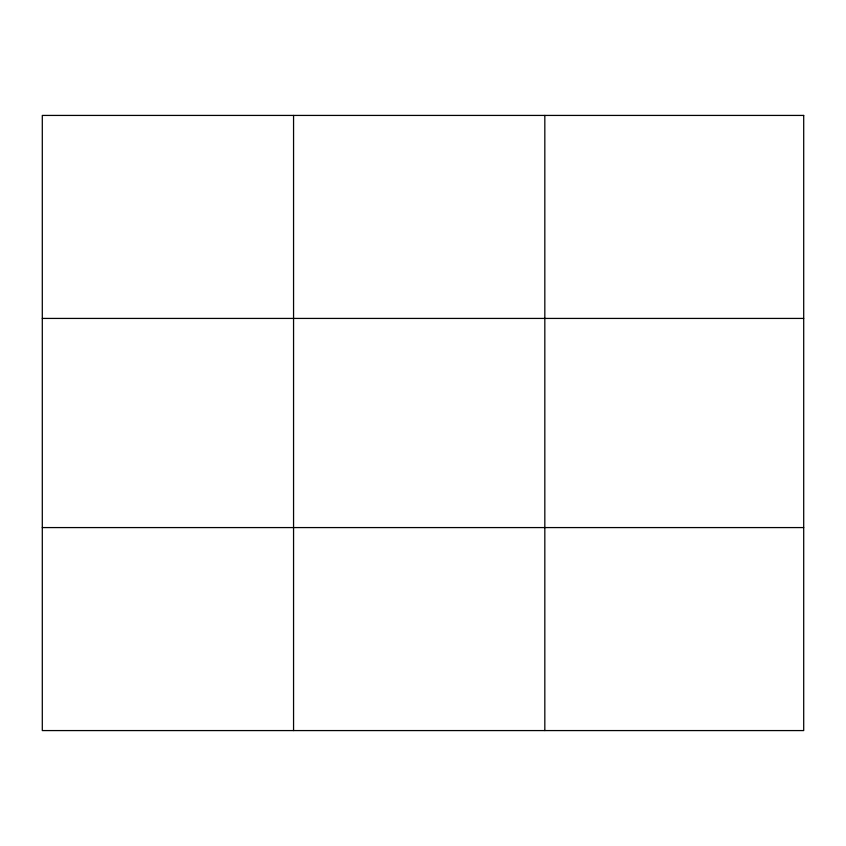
<?xml version="1.0" encoding="UTF-8"?>
<svg xmlns="http://www.w3.org/2000/svg" width="846" height="846" viewBox="0 0 846 846"><rect width="100%" height="100%" fill="white"/><g stroke="black" fill="none" stroke-linecap="round" stroke-linejoin="round"><path stroke-width="1.27" d="M293.562 115.426L293.562 730.574M544.824 115.426L544.824 730.574M42.3 318.424L803.7 318.424M42.3 527.576L803.7 527.576M803.7 115.426L803.7 730.574L42.3 730.574L42.3 115.426L803.7 115.426"/></g></svg>
